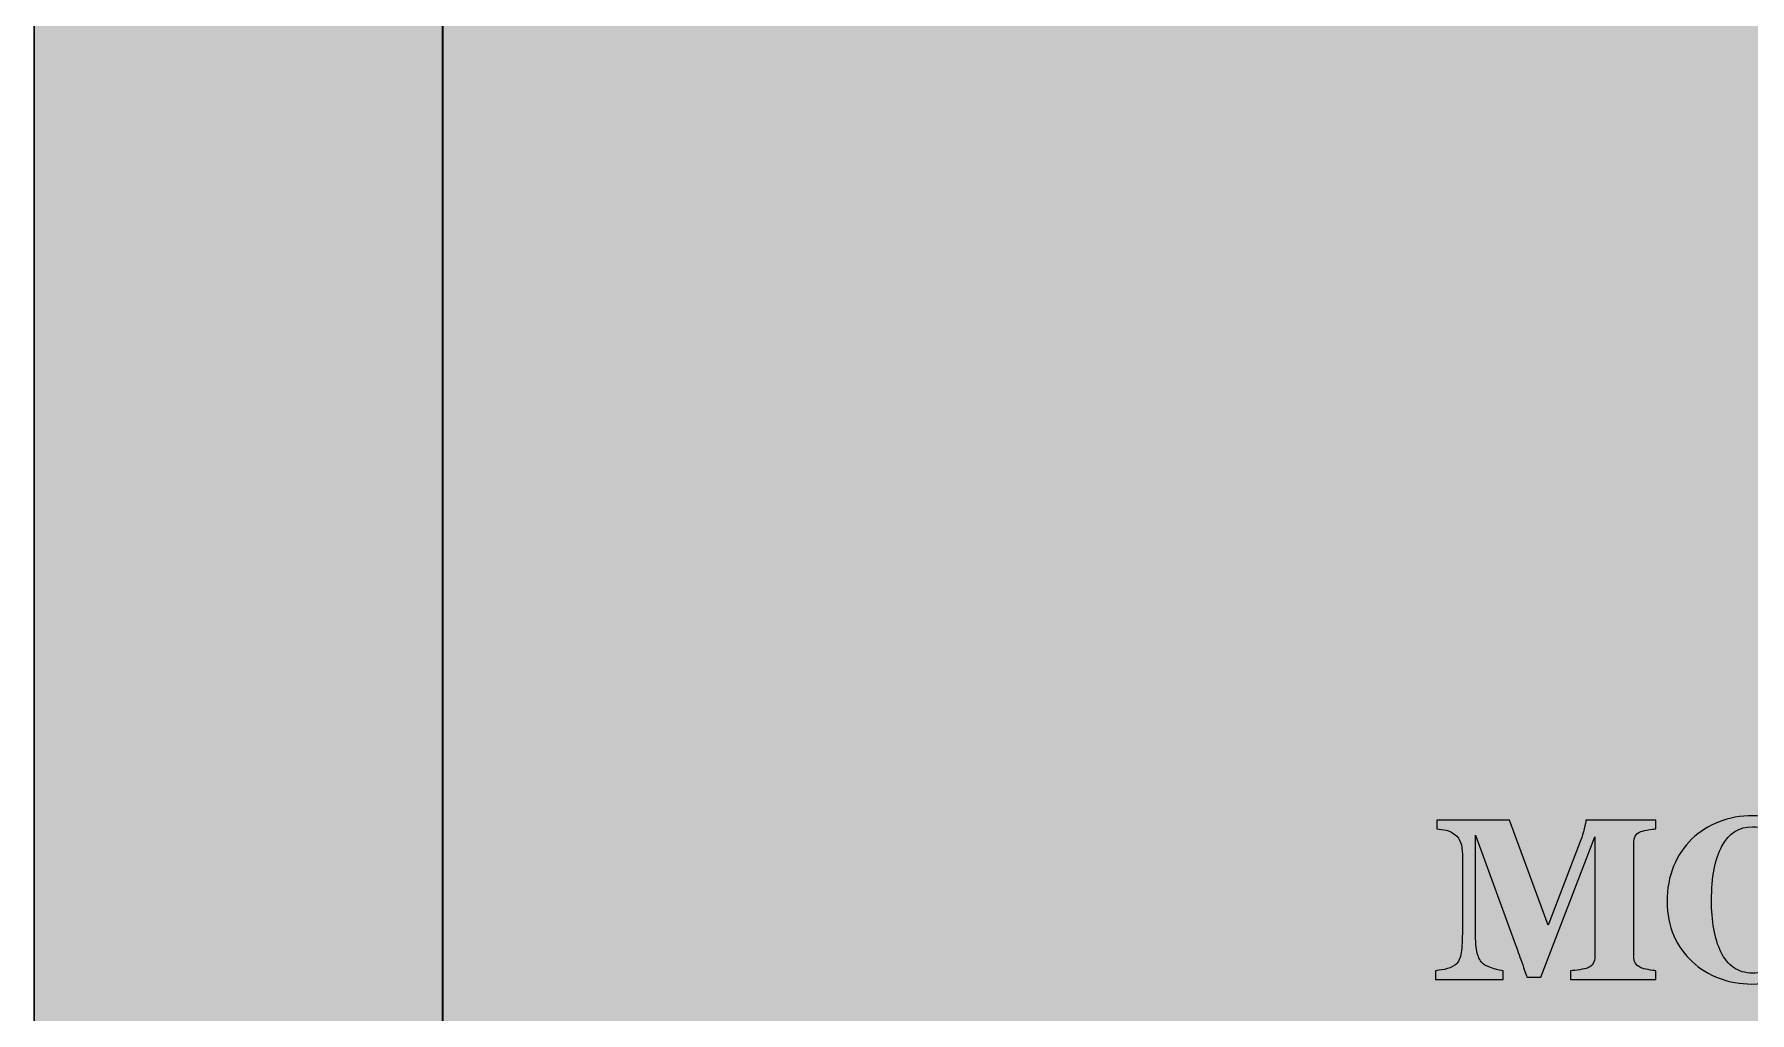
# Model space of a CAD drawing. Header units: inches. Extents: x -1481 to -429, y -1676 to -696.
# Drawn here: x -1481.3 to -1419.3, y -950.4 to -915 of the extents above; entities that cross this region are included whole.
import ezdxf

# ---------------------------------------------------------------- set-up
doc = ezdxf.new("R2010")
doc.units = ezdxf.units.IN
doc.header["$MEASUREMENT"] = 0
doc.layers.add('Layer 1', color=7, linetype='Continuous')

# ---------------------------------------------------------------- blocks, each defined once
blk = doc.blocks.new('block 424')
at = {"layer": 'Layer 1', "lineweight": 0}
for points, knots in [([(-1422.702, -949.184), (-1422.702, -949.184), (-1425.792, -949.184), (-1425.792, -949.184), (-1425.792, -949.184), (-1425.792, -948.868), (-1425.792, -948.868), (-1425.701, -948.86), (-1425.589, -948.846), (-1425.457, -948.827), (-1425.324, -948.808), (-1425.234, -948.788), (-1425.186, -948.766), (-1425.086, -948.726), (-1425.015, -948.67), (-1424.973, -948.6), (-1424.93, -948.53), (-1424.908, -948.44), (-1424.908, -948.332), (-1424.908, -948.332), (-1424.908, -944.03), (-1424.908, -944.03), (-1424.908, -944.03), (-1426.869, -949.091), (-1426.869, -949.091), (-1426.869, -949.091), (-1427.375, -949.091), (-1427.375, -949.091), (-1427.399, -949.002), (-1427.459, -948.824), (-1427.554, -948.559), (-1427.649, -948.294), (-1427.726, -948.082), (-1427.785, -947.922), (-1427.785, -947.922), (-1429.228, -943.964), (-1429.228, -943.964), (-1429.228, -943.964), (-1429.228, -947.467), (-1429.228, -947.467), (-1429.228, -947.803), (-1429.206, -948.058), (-1429.161, -948.233), (-1429.117, -948.407), (-1429.046, -948.535), (-1428.946, -948.616), (-1428.879, -948.673), (-1428.76, -948.727), (-1428.587, -948.779), (-1428.414, -948.83), (-1428.293, -948.86), (-1428.223, -948.868), (-1428.223, -948.868), (-1428.223, -949.184), (-1428.223, -949.184), (-1428.223, -949.184), (-1430.674, -949.184), (-1430.674, -949.184), (-1430.674, -949.184), (-1430.674, -948.868), (-1430.674, -948.868), (-1430.607, -948.86), (-1430.498, -948.841), (-1430.347, -948.813), (-1430.195, -948.784), (-1430.071, -948.735), (-1429.975, -948.665), (-1429.868, -948.589), (-1429.795, -948.461), (-1429.758, -948.281), (-1429.72, -948.101), (-1429.702, -947.845), (-1429.702, -947.512), (-1429.702, -947.512), (-1429.702, -944.659), (-1429.702, -944.659), (-1429.702, -944.486), (-1429.723, -944.341), (-1429.766, -944.226), (-1429.809, -944.112), (-1429.873, -944.02), (-1429.959, -943.952), (-1430.066, -943.869), (-1430.176, -943.814), (-1430.288, -943.79), (-1430.401, -943.766), (-1430.515, -943.749), (-1430.63, -943.741), (-1430.63, -943.741), (-1430.63, -943.425), (-1430.63, -943.425), (-1430.63, -943.425), (-1428.003, -943.425), (-1428.003, -943.425), (-1428.003, -943.425), (-1426.597, -947.22), (-1426.597, -947.22), (-1426.597, -947.22), (-1425.413, -944.14), (-1425.413, -944.14), (-1425.373, -944.026), (-1425.334, -943.891), (-1425.296, -943.734), (-1425.259, -943.577), (-1425.239, -943.474), (-1425.236, -943.425), (-1425.236, -943.425), (-1422.71, -943.425), (-1422.71, -943.425), (-1422.71, -943.425), (-1422.71, -943.741), (-1422.71, -943.741), (-1422.796, -943.747), (-1422.886, -943.758), (-1422.98, -943.774), (-1423.073, -943.79), (-1423.163, -943.812), (-1423.249, -943.839), (-1423.353, -943.874), (-1423.422, -943.929), (-1423.456, -944.005), (-1423.489, -944.081), (-1423.506, -944.165), (-1423.506, -944.257), (-1423.506, -944.257), (-1423.506, -948.336), (-1423.506, -948.336), (-1423.506, -948.433), (-1423.489, -948.515), (-1423.456, -948.582), (-1423.422, -948.648), (-1423.353, -948.706), (-1423.249, -948.754), (-1423.195, -948.779), (-1423.108, -948.802), (-1422.986, -948.823), (-1422.864, -948.845), (-1422.769, -948.86), (-1422.702, -948.868), (-1422.702, -948.868), (-1422.702, -949.184), (-1422.702, -949.184)], [0, 0, 0, 0, 1, 1, 1, 2, 2, 2, 3, 3, 3, 4, 4, 4, 5, 5, 5, 6, 6, 6, 7, 7, 7, 8, 8, 8, 9, 9, 9, 10, 10, 10, 11, 11, 11, 12, 12, 12, 13, 13, 13, 14, 14, 14, 15, 15, 15, 16, 16, 16, 17, 17, 17, 18, 18, 18, 19, 19, 19, 20, 20, 20, 21, 21, 21, 22, 22, 22, 23, 23, 23, 24, 24, 24, 25, 25, 25, 26, 26, 26, 27, 27, 27, 28, 28, 28, 29, 29, 29, 30, 30, 30, 31, 31, 31, 32, 32, 32, 33, 33, 33, 34, 34, 34, 35, 35, 35, 36, 36, 36, 37, 37, 37, 38, 38, 38, 39, 39, 39, 40, 40, 40, 41, 41, 41, 42, 42, 42, 43, 43, 43, 44, 44, 44, 45, 45, 45, 46, 46, 46, 47, 47, 47, 47]), ([(-1417.043, -944.066), (-1416.761, -944.326), (-1416.538, -944.64), (-1416.374, -945.008), (-1416.209, -945.376), (-1416.126, -945.795), (-1416.126, -946.266), (-1416.126, -946.685), (-1416.196, -947.085), (-1416.335, -947.463), (-1416.475, -947.842), (-1416.676, -948.168), (-1416.938, -948.442), (-1417.214, -948.726), (-1417.538, -948.947), (-1417.91, -949.105), (-1418.283, -949.264), (-1418.726, -949.343), (-1419.24, -949.343), (-1419.656, -949.343), (-1420.048, -949.274), (-1420.418, -949.136), (-1420.787, -948.998), (-1421.113, -948.798), (-1421.394, -948.535), (-1421.673, -948.278), (-1421.894, -947.966), (-1422.057, -947.597), (-1422.22, -947.229), (-1422.302, -946.819), (-1422.302, -946.367), (-1422.302, -945.897), (-1422.222, -945.47), (-1422.063, -945.087), (-1421.904, -944.704), (-1421.685, -944.376), (-1421.406, -944.103), (-1421.13, -943.835), (-1420.803, -943.629), (-1420.424, -943.483), (-1420.045, -943.339), (-1419.641, -943.266), (-1419.212, -943.266), (-1418.786, -943.266), (-1418.387, -943.337), (-1418.013, -943.478), (-1417.639, -943.618), (-1417.316, -943.814), (-1417.043, -944.066)], [0, 0, 0, 0, 1, 1, 1, 2, 2, 2, 3, 3, 3, 4, 4, 4, 5, 5, 5, 6, 6, 6, 7, 7, 7, 8, 8, 8, 9, 9, 9, 10, 10, 10, 11, 11, 11, 12, 12, 12, 13, 13, 13, 14, 14, 14, 15, 15, 15, 16, 16, 16, 16]), ([(-1418.075, -948.189), (-1417.955, -947.942), (-1417.868, -947.663), (-1417.814, -947.351), (-1417.76, -947.04), (-1417.734, -946.687), (-1417.734, -946.294), (-1417.734, -945.961), (-1417.757, -945.637), (-1417.804, -945.321), (-1417.851, -945.005), (-1417.931, -944.724), (-1418.043, -944.477), (-1418.158, -944.231), (-1418.311, -944.033), (-1418.501, -943.884), (-1418.691, -943.735), (-1418.928, -943.66), (-1419.212, -943.66), (-1419.697, -943.66), (-1420.066, -943.892), (-1420.317, -944.357), (-1420.569, -944.822), (-1420.695, -945.479), (-1420.695, -946.327), (-1420.695, -946.687), (-1420.667, -947.027), (-1420.613, -947.348), (-1420.558, -947.667), (-1420.471, -947.946), (-1420.353, -948.185), (-1420.233, -948.426), (-1420.08, -948.614), (-1419.895, -948.748), (-1419.71, -948.882), (-1419.483, -948.949), (-1419.212, -948.949), (-1418.947, -948.949), (-1418.719, -948.881), (-1418.529, -948.746), (-1418.339, -948.61), (-1418.188, -948.425), (-1418.075, -948.189)], [0, 0, 0, 0, 1, 1, 1, 2, 2, 2, 3, 3, 3, 4, 4, 4, 5, 5, 5, 6, 6, 6, 7, 7, 7, 8, 8, 8, 9, 9, 9, 10, 10, 10, 11, 11, 11, 12, 12, 12, 13, 13, 13, 14, 14, 14, 14])]:
    blk.add_open_spline(points, degree=3, knots=knots, dxfattribs=at)
blk = doc.blocks.new('block 418')
at = {"layer": 'Layer 1'}
blk.add_blockref('block 424', (0, 0), dxfattribs=at)
blk = doc.blocks.new('block 412')
at = {"layer": 'Layer 1'}
blk.add_blockref('block 418', (0, 0), dxfattribs=at)

msp = doc.modelspace()

# ---------------------------------------------------------------- hatches: boundary and pattern name
at = {"layer": 'Layer 1', "true_color": 0x006738}
h = msp.add_hatch(color=116, dxfattribs=at)
h.dxf.hatch_style = 2
h.paths.add_polyline_path([(-1241.324, -985.727), (-1481.324, -985.727), (-1481.324, -695.727), (-1241.324, -695.727)])

# ---------------------------------------------------------------- linework, layer by layer
at = {"layer": 'Layer 1', "color": 250, "lineweight": 30, "true_color": 0x231f20}
msp.add_lwpolyline([(-1241.324, -985.727), (-1481.324, -985.727), (-1481.324, -695.727), (-1241.324, -695.727), (-1241.324, -985.727)], dxfattribs=at)
at = {"layer": 'Layer 1', "color": 250, "lineweight": 35, "true_color": 0x231f20}
msp.add_lwpolyline([(-1296.554, -970.727), (-1466.554, -970.727), (-1466.554, -752.351), (-1296.554, -752.351), (-1296.554, -970.727)], dxfattribs=at)

# ---------------------------------------------------------------- block references
at = {"layer": 'Layer 1'}
msp.add_blockref('block 412', (0, 0), dxfattribs=at)

doc.saveas('drawing.dxf')
